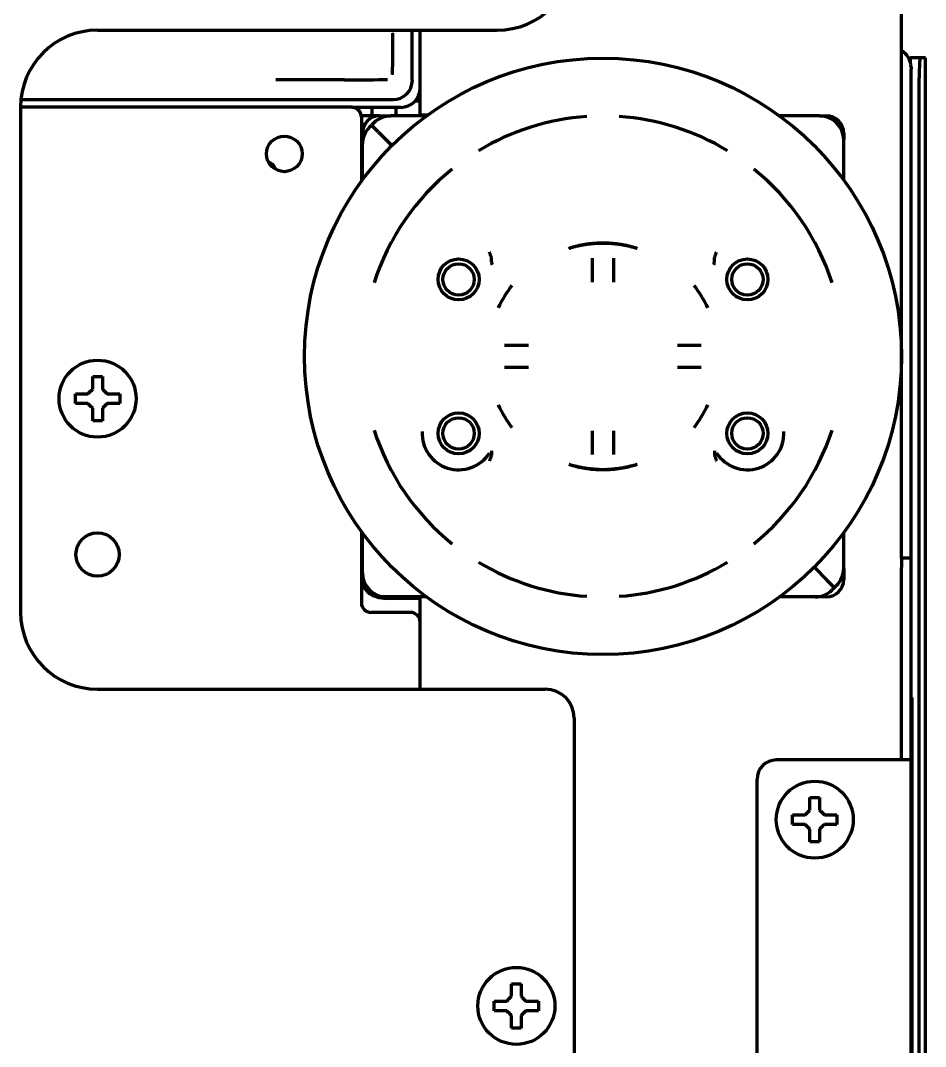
# Model space of a CAD drawing. Header units: inches. Extents: x -2405 to 7588, y 441 to 5654.
# Drawn here: x 2943.3 to 3037.3, y 5370.8 to 5477.4 of the extents above; entities that cross this region are included whole.
import ezdxf

# ---------------------------------------------------------------- set-up
doc = ezdxf.new("R2010")
doc.units = ezdxf.units.IN

msp = doc.modelspace()

# ---------------------------------------------------------------- linework, layer by layer
at = {"linetype": 'Continuous', "lineweight": 70}
for p, q in [((3034.78, 5421.5), (3034.78, 5571.53)), ((2951.28, 5476.39), (2992.78, 5476.39)), ((2983.97, 5471.18), (2983.97, 5476.39)), ((2984.78, 5467.58), (2984.78, 5476.39)), ((3035.51, 5473.53), (3035.75, 5473.53)), ((3036.75, 5473.53), (3035.75, 5473.53)), ((3037.27, 5473.53), (3036.75, 5473.53)), ((3037.27, 5473.53), (3037.28, 5473.53)), ((3037.28, 5138.37), (3037.28, 5473.53)), ((3035.78, 5472.53), (3035.78, 5472.33)), ((3035.78, 5470.95), (3035.78, 5472.33)), ((3035.78, 5421.85), (3035.78, 5470.95)), ((3036.6, 5470.53), (3036.6, 5139.37)), ((2943.31, 5469.18), (2981.97, 5469.18)), ((2984.26, 5469.03), (2984.78, 5469.03)), ((2943.28, 5468.39), (2943.28, 5415.89)), ((2977.68, 5468.37), (2943.28, 5468.37)), ((2977.67, 5468.37), (2982.78, 5468.37)), ((2978.28, 5468.37), (2978.28, 5468.17)), ((2980.51, 5467.48), (2978.66, 5467.48)), ((2979.78, 5468.37), (2979.78, 5467.48)), ((2980.58, 5467.48), (2981.73, 5467.48)), ((2985.44, 5467.48), (2981.73, 5467.48)), ((2982.28, 5467.48), (2982.28, 5468.37)), ((2984.78, 5467.58), (2985.58, 5467.58)), ((3026.28, 5467.48), (3022.1, 5467.48)), ((3026.27, 5467.48), (3026.98, 5467.48)), ((2978.68, 5467.37), (2978.68, 5460.68)), ((2979.51, 5466.3), (2979.73, 5466.52)), ((2979.96, 5466.75), (2979.73, 5466.52)), ((2980.44, 5465.82), (2979.73, 5466.52)), ((2980.44, 5465.82), (2979.73, 5466.52)), ((2978.78, 5464.53), (2978.78, 5465.68)), ((2980.44, 5465.82), (2981.85, 5464.4)), ((2980.44, 5465.82), (2981.85, 5464.4)), ((3028.78, 5465.68), (3028.78, 5464.98)), ((2978.78, 5460.81), (2978.78, 5464.53)), ((3028.78, 5460.81), (3028.78, 5464.98)), ((2992.19, 5452.32), (2992.19, 5452.64)), ((3015.36, 5452.32), (3015.36, 5452.64)), ((2948.98, 5438.09), (2948.98, 5438.59)), ((2948.98, 5437.59), (2948.98, 5438.09)), ((2953.58, 5438.59), (2953.58, 5438.09)), ((2953.58, 5438.09), (2953.58, 5437.59)), ((2992.19, 5432.65), (2992.19, 5432.33)), ((3015.36, 5432.65), (3015.36, 5432.33)), ((2978.68, 5424.29), (2978.68, 5416.87)), ((2978.78, 5419.98), (2978.78, 5424.15)), ((3028.78, 5420.44), (3028.78, 5424.15)), ((3035.78, 5421.53), (3035.78, 5421.85)), ((3025.7, 5420.56), (3027.11, 5419.15)), ((3025.7, 5420.56), (3027.11, 5419.15)), ((3034.78, 5421.53), (3035.78, 5421.53)), ((3034.78, 5421.51), (3034.78, 5420.53)), ((3034.78, 5400.53), (3034.78, 5420.53)), ((3035.78, 5420.53), (3035.78, 5421.53)), ((3035.78, 5400.53), (3035.78, 5420.53)), ((2978.78, 5419.28), (2978.78, 5419.98)), ((3028.78, 5420.44), (3028.78, 5419.28)), ((3027.82, 5418.44), (3027.11, 5419.15)), ((3027.82, 5418.44), (3027.11, 5419.15)), ((3027.82, 5418.44), (3027.59, 5418.22)), ((3027.82, 5418.44), (3028.04, 5418.67)), ((2981.28, 5417.48), (2980.58, 5417.48)), ((2985.45, 5417.48), (2981.28, 5417.48)), ((2984.78, 5417.33), (2981.28, 5417.33)), ((2984.78, 5407.89), (2984.78, 5417.48)), ((3025.82, 5417.48), (3022.11, 5417.48)), ((3026.98, 5417.48), (3025.82, 5417.48)), ((2983.78, 5415.87), (2979.68, 5415.87)), ((2951.28, 5407.89), (2997.78, 5407.89)), ((3035.81, 5405.03), (3035.81, 5407.03)), ((3035.81, 5407.03), (3035.86, 5407.03)), ((3035.86, 5407.03), (3035.86, 5405.03)), ((3000.78, 5404.89), (3000.78, 5345.05)), ((3035.78, 5404.53), (3035.81, 5404.53)), ((3035.81, 5304.03), (3035.81, 5405.03)), ((3035.86, 5405.03), (3035.86, 5304.03)), ((3033.78, 5400.53), (3021.78, 5400.53)), ((3035.78, 5400.53), (3033.78, 5400.53)), ((3035.78, 4843.03), (3035.78, 5400.53)), ((3019.78, 4843.04), (3019.78, 5398.53)), ((3023.48, 5394.33), (3023.48, 5394.83)), ((3023.48, 5393.83), (3023.48, 5394.33)), ((3028.08, 5394.83), (3028.08, 5394.33)), ((3028.08, 5394.33), (3028.08, 5393.83)), ((2992.48, 5374.97), (2992.48, 5375.47)), ((2992.48, 5374.47), (2992.48, 5374.97)), ((2997.08, 5375.47), (2997.08, 5374.97)), ((2997.08, 5374.97), (2997.08, 5374.47))]:
    msp.add_line(p, q, dxfattribs=at)
for centre, radius in [((3003.78, 5442.48), 31), ((2970.68, 5463.53), 1.85), ((2988.78, 5450.48), 2.13), ((3018.78, 5450.48), 2.13), ((2988.78, 5450.48), 1.63), ((3018.78, 5450.48), 1.63), ((2951.28, 5438.09), 4), ((2988.78, 5434.48), 2.13), ((3018.78, 5434.48), 2.13), ((2988.78, 5434.48), 1.63), ((3018.78, 5434.48), 1.63), ((2951.28, 5421.89), 2.25), ((3025.78, 5394.33), 4), ((2994.78, 5374.97), 4)]:
    msp.add_circle(centre, radius, dxfattribs=at)
for centre, radius, start, end in [((2992.78, 5484.39), 8, 270, 0), ((2951.28, 5468.39), 8, 90, 180), ((3033.78, 5472.53), 2, 0, 59.9991), ((2977.68, 5467.37), 1, 0, 90), ((2980.58, 5465.68), 1.8, 90, 180), ((2981.73, 5464.98), 2.5, 90, 135), ((3003.78, 5442.48), 24.99, 93.8243, 121.1757), ((3003.78, 5442.48), 24.99, 58.8243, 86.1757), ((3026.28, 5464.98), 2.5, 0, 90), ((3026.98, 5465.68), 1.8, 0, 90), ((2981.28, 5464.53), 2.5, 135, 180), ((2965.78, 5456.49), 7, 60, 62.2971), ((2968.78, 5461.69), 1, 14.3475, 60), ((3003.78, 5442.48), 24.99, 128.8243, 162.147), ((3003.78, 5442.48), 24.99, 17.853, 51.1757), ((3003.78, 5442.48), 12, 142.0046, 155.1606), ((3003.78, 5442.48), 12, 24.8394, 37.9954), ((3003.78, 5442.48), 12, 204.8394, 217.9954), ((3003.78, 5442.48), 12, 322.0046, 335.1606), ((3003.78, 5442.48), 24.99, 197.853, 231.1757), ((2988.78, 5434.48), 3.79, 177.1673, 327.7516), ((3018.78, 5434.48), 3.79, 212.2484, 2.8327), ((3003.78, 5442.48), 24.99, 308.8243, 342.147), ((3003.78, 5442.48), 24.99, 238.8243, 266.1757), ((3003.78, 5442.48), 24.99, 273.8243, 301.1757), ((2981.28, 5419.98), 2.5, 180, 270), ((3026.28, 5420.44), 2.5, 315, 0), ((2981.28, 5420.33), 3, 209.9264, 222.4913), ((2980.58, 5419.28), 1.8, 180, 270), ((3026.98, 5419.28), 1.8, 270, 0), ((2981.28, 5420.33), 3, 250.1283, 270), ((3025.82, 5419.98), 2.5, 270, 315), ((2979.68, 5416.87), 1, 180, 270), ((2951.28, 5415.89), 8, 180, 270), ((2983.78, 5414.87), 1, 0, 90), ((2997.78, 5404.89), 3, 0, 90), ((3021.78, 5398.53), 2, 90, 180)]:
    msp.add_arc(centre, radius, start, end, dxfattribs=at)
for centre, major_axis, ratio, start_param, end_param in [((3035.75, 5470.53), (0, -3), 0.052336, 3.141593, 3.653476), ((3036.75, 5470.53), (0, 3), 0.052336, 0, 1.570796), ((2977.5, 5471.32), (-4.95, -0.02), 0.020055, 1.452138, 2.472107), ((2981.97, 5471.18), (1.42, -1.42), 0.998783, 5.498396, 7.067974), ((2982.77, 5470.37), (1.42, -1.42), 0.998783, 5.498396, 7.067974)]:
    msp.add_ellipse(centre, major_axis=major_axis, ratio=ratio, start_param=start_param, end_param=end_param, dxfattribs=at)
for points, degree, knots in [([(2981.93, 5476.07), (2981.93, 5475.76), (2981.93, 5475.16), (2981.92, 5474.22), (2981.91, 5473.39), (2981.9, 5472.88), (2981.89, 5472.16), (2981.88, 5471.77)], 2, [0, 0, 0, 0.125, 0.25, 0.5, 0.625, 0.75, 1, 1, 1]), ([(2992.18, 5452.77), (2992.15, 5452.86), (2992.12, 5452.96), (2992.07, 5453.09), (2992.05, 5453.14), (2992.03, 5453.21), (2992.02, 5453.23), (2992, 5453.28), (2992, 5453.3), (2991.99, 5453.32)], 3, [0, 0, 0, 0, 0.5, 0.5, 0.75, 0.75, 0.875, 0.875, 1, 1, 1, 1]), ([(2992.19, 5452.64), (2992.19, 5452.66), (2992.19, 5452.68), (2992.19, 5452.73), (2992.18, 5452.75), (2992.18, 5452.77)], 3, [0, 0, 0, 0, 0.5, 0.5, 1, 1, 1, 1]), ([(3002.65, 5452.7), (3002.65, 5452.61), (3002.65, 5452.53), (3002.65, 5452.35), (3002.65, 5452.17), (3002.65, 5451.97), (3002.65, 5451.85), (3002.65, 5451.82), (3002.65, 5451.77), (3002.65, 5451.74), (3002.65, 5451.66), (3002.65, 5451.61), (3002.65, 5451.45), (3002.65, 5451.24), (3002.65, 5451.01), (3002.65, 5450.85), (3002.65, 5450.76), (3002.65, 5450.68), (3002.65, 5450.62), (3002.65, 5450.59), (3002.65, 5450.45), (3002.65, 5450.33), (3002.65, 5450.21)], 3, [0, 0, 0, 0, 0.125, 0.125, 0.25, 0.375, 0.375, 0.40625, 0.40625, 0.4375, 0.4375, 0.5, 0.5, 0.625, 0.75, 0.75, 0.8125, 0.84375, 0.84375, 0.875, 0.875, 1, 1, 1, 1]), ([(3004.9, 5450.21), (3004.9, 5450.33), (3004.9, 5450.45), (3004.9, 5450.67), (3004.9, 5450.9), (3004.9, 5451.12), (3004.9, 5451.26), (3004.9, 5451.29), (3004.9, 5451.34), (3004.9, 5451.37), (3004.9, 5451.45), (3004.9, 5451.5), (3004.9, 5451.66), (3004.9, 5451.87), (3004.9, 5452.07), (3004.9, 5452.21), (3004.9, 5452.28), (3004.9, 5452.35), (3004.9, 5452.39), (3004.9, 5452.42), (3004.9, 5452.53), (3004.9, 5452.61), (3004.9, 5452.7)], 3, [0, 0, 0, 0, 0.125, 0.125, 0.25, 0.375, 0.375, 0.40625, 0.40625, 0.4375, 0.4375, 0.5, 0.5, 0.625, 0.75, 0.75, 0.8125, 0.84375, 0.84375, 0.875, 0.875, 1, 1, 1, 1]), ([(3015.36, 5452.64), (3015.36, 5452.66), (3015.36, 5452.68), (3015.36, 5452.73), (3015.37, 5452.75), (3015.37, 5452.77)], 3, [0, 0, 0, 0, 0.5, 0.5, 1, 1, 1, 1]), ([(3015.37, 5452.77), (3015.4, 5452.86), (3015.43, 5452.96), (3015.48, 5453.09), (3015.5, 5453.14), (3015.52, 5453.21), (3015.53, 5453.23), (3015.55, 5453.28), (3015.55, 5453.3), (3015.56, 5453.32)], 3, [0, 0, 0, 0, 0.5, 0.5, 0.75, 0.75, 0.875, 0.875, 1, 1, 1, 1]), ([(2992.19, 5452.32), (2992.21, 5452.26), (2992.22, 5452.2), (2992.24, 5452.1), (2992.24, 5452.05), (2992.25, 5452.01)], 3, [0, 0, 0, 0, 0.5, 0.5, 1, 1, 1, 1]), ([(3015.3, 5452.01), (3015.31, 5452.05), (3015.32, 5452.1), (3015.33, 5452.2), (3015.34, 5452.26), (3015.36, 5452.32)], 3, [0, 0, 0, 0, 0.5, 0.5, 1, 1, 1, 1]), ([(2996.04, 5443.61), (2995.93, 5443.61), (2995.81, 5443.61), (2995.59, 5443.61), (2995.36, 5443.61), (2995.14, 5443.61), (2995, 5443.61), (2994.97, 5443.61), (2994.92, 5443.61), (2994.89, 5443.61), (2994.81, 5443.61), (2994.75, 5443.61), (2994.6, 5443.61), (2994.39, 5443.61), (2994.19, 5443.61), (2994.05, 5443.61), (2993.98, 5443.61), (2993.91, 5443.61), (2993.86, 5443.61), (2993.84, 5443.61), (2993.73, 5443.6), (2993.64, 5443.6), (2993.56, 5443.6)], 3, [0, 0, 0, 0, 0.125, 0.125, 0.25, 0.375, 0.375, 0.40625, 0.40625, 0.4375, 0.4375, 0.5, 0.5, 0.625, 0.75, 0.75, 0.8125, 0.84375, 0.84375, 0.875, 0.875, 1, 1, 1, 1]), ([(3013.99, 5443.6), (3013.91, 5443.6), (3013.82, 5443.6), (3013.64, 5443.61), (3013.46, 5443.61), (3013.26, 5443.61), (3013.14, 5443.61), (3013.11, 5443.61), (3013.06, 5443.61), (3013.03, 5443.61), (3012.96, 5443.61), (3012.9, 5443.61), (3012.74, 5443.61), (3012.53, 5443.61), (3012.31, 5443.61), (3012.14, 5443.61), (3012.05, 5443.61), (3011.97, 5443.61), (3011.91, 5443.61), (3011.88, 5443.61), (3011.74, 5443.61), (3011.62, 5443.61), (3011.51, 5443.61)], 3, [0, 0, 0, 0, 0.125, 0.125, 0.25, 0.375, 0.375, 0.40625, 0.40625, 0.4375, 0.4375, 0.5, 0.5, 0.625, 0.75, 0.75, 0.8125, 0.84375, 0.84375, 0.875, 0.875, 1, 1, 1, 1]), ([(2993.56, 5441.36), (2993.64, 5441.36), (2993.73, 5441.36), (2993.91, 5441.36), (2994.09, 5441.36), (2994.29, 5441.36), (2994.41, 5441.36), (2994.44, 5441.36), (2994.49, 5441.36), (2994.52, 5441.36), (2994.59, 5441.36), (2994.65, 5441.36), (2994.81, 5441.36), (2995.02, 5441.35), (2995.24, 5441.35), (2995.41, 5441.35), (2995.5, 5441.35), (2995.58, 5441.35), (2995.64, 5441.35), (2995.67, 5441.35), (2995.81, 5441.35), (2995.93, 5441.35), (2996.04, 5441.35)], 3, [0, 0, 0, 0, 0.125, 0.125, 0.25, 0.375, 0.375, 0.40625, 0.40625, 0.4375, 0.4375, 0.5, 0.5, 0.625, 0.75, 0.75, 0.8125, 0.84375, 0.84375, 0.875, 0.875, 1, 1, 1, 1]), ([(3011.51, 5441.35), (3011.62, 5441.35), (3011.74, 5441.35), (3011.97, 5441.35), (3012.19, 5441.35), (3012.41, 5441.35), (3012.55, 5441.35), (3012.58, 5441.35), (3012.63, 5441.36), (3012.66, 5441.36), (3012.74, 5441.36), (3012.8, 5441.36), (3012.96, 5441.36), (3013.16, 5441.36), (3013.36, 5441.36), (3013.5, 5441.36), (3013.57, 5441.36), (3013.64, 5441.36), (3013.69, 5441.36), (3013.71, 5441.36), (3013.82, 5441.36), (3013.91, 5441.36), (3013.99, 5441.36)], 3, [0, 0, 0, 0, 0.125, 0.125, 0.25, 0.375, 0.375, 0.40625, 0.40625, 0.4375, 0.4375, 0.5, 0.5, 0.625, 0.75, 0.75, 0.8125, 0.84375, 0.84375, 0.875, 0.875, 1, 1, 1, 1]), ([(2951.78, 5440.39), (2951.78, 5440.19), (2951.78, 5439.98), (2951.78, 5439.65), (2951.78, 5439.54), (2951.78, 5439.32), (2951.78, 5439.21), (2951.78, 5439.09)], 3, [0, 0, 0, 0, 0.5, 0.5, 0.75, 0.75, 1, 1, 1, 1]), ([(2948.98, 5438.59), (2949.18, 5438.59), (2949.39, 5438.59), (2949.71, 5438.59), (2949.82, 5438.59), (2950.05, 5438.59), (2950.16, 5438.59), (2950.28, 5438.59)], 3, [0, 0, 0, 0, 0.5, 0.5, 0.75, 0.75, 1, 1, 1, 1]), ([(2953.58, 5437.59), (2953.37, 5437.59), (2953.16, 5437.59), (2952.84, 5437.59), (2952.73, 5437.59), (2952.5, 5437.59), (2952.39, 5437.59), (2952.28, 5437.59)], 3, [0, 0, 0, 0, 0.5, 0.5, 0.75, 0.75, 1, 1, 1, 1]), ([(2950.78, 5435.79), (2950.78, 5435.99), (2950.78, 5436.2), (2950.78, 5436.53), (2950.78, 5436.64), (2950.78, 5436.86), (2950.78, 5436.98), (2950.78, 5437.09)], 3, [0, 0, 0, 0, 0.5, 0.5, 0.75, 0.75, 1, 1, 1, 1]), ([(3002.65, 5434.75), (3002.65, 5434.64), (3002.65, 5434.52), (3002.65, 5434.29), (3002.65, 5434.07), (3002.65, 5433.84), (3002.65, 5433.71), (3002.65, 5433.68), (3002.65, 5433.62), (3002.65, 5433.6), (3002.65, 5433.52), (3002.65, 5433.46), (3002.65, 5433.3), (3002.65, 5433.1), (3002.65, 5432.9), (3002.65, 5432.76), (3002.65, 5432.69), (3002.65, 5432.62), (3002.65, 5432.57), (3002.65, 5432.55), (3002.65, 5432.44), (3002.65, 5432.35), (3002.65, 5432.27)], 3, [0, 0, 0, 0, 0.125, 0.125, 0.25, 0.375, 0.375, 0.40625, 0.40625, 0.4375, 0.4375, 0.5, 0.5, 0.625, 0.75, 0.75, 0.8125, 0.84375, 0.84375, 0.875, 0.875, 1, 1, 1, 1]), ([(3004.9, 5432.27), (3004.9, 5432.35), (3004.9, 5432.44), (3004.9, 5432.61), (3004.9, 5432.8), (3004.9, 5432.99), (3004.9, 5433.12), (3004.9, 5433.15), (3004.9, 5433.2), (3004.9, 5433.22), (3004.9, 5433.3), (3004.9, 5433.35), (3004.9, 5433.51), (3004.9, 5433.73), (3004.9, 5433.95), (3004.9, 5434.12), (3004.9, 5434.2), (3004.9, 5434.29), (3004.9, 5434.35), (3004.9, 5434.38), (3004.9, 5434.52), (3004.9, 5434.64), (3004.9, 5434.75)], 3, [0, 0, 0, 0, 0.125, 0.125, 0.25, 0.375, 0.375, 0.40625, 0.40625, 0.4375, 0.4375, 0.5, 0.5, 0.625, 0.75, 0.75, 0.8125, 0.84375, 0.84375, 0.875, 0.875, 1, 1, 1, 1]), ([(2992.19, 5432.33), (2992.19, 5432.3), (2992.19, 5432.28), (2992.19, 5432.24), (2992.18, 5432.22), (2992.18, 5432.19)], 3, [0, 0, 0, 0, 0.5, 0.5, 1, 1, 1, 1]), ([(3015.36, 5432.33), (3015.36, 5432.3), (3015.36, 5432.28), (3015.36, 5432.24), (3015.37, 5432.22), (3015.37, 5432.19)], 3, [0, 0, 0, 0, 0.5, 0.5, 1, 1, 1, 1]), ([(2992.18, 5432.19), (2992.15, 5432.1), (2992.12, 5432.01), (2992.07, 5431.87), (2992.05, 5431.83), (2992.03, 5431.76), (2992.02, 5431.73), (2992, 5431.69), (2992, 5431.66), (2991.99, 5431.64)], 3, [0, 0, 0, 0, 0.5, 0.5, 0.75, 0.75, 0.875, 0.875, 1, 1, 1, 1]), ([(3015.37, 5432.19), (3015.4, 5432.1), (3015.43, 5432.01), (3015.48, 5431.87), (3015.5, 5431.83), (3015.52, 5431.76), (3015.53, 5431.73), (3015.55, 5431.69), (3015.55, 5431.66), (3015.56, 5431.64)], 3, [0, 0, 0, 0, 0.5, 0.5, 0.75, 0.75, 0.875, 0.875, 1, 1, 1, 1]), ([(3026.28, 5396.63), (3026.28, 5396.43), (3026.28, 5396.22), (3026.28, 5395.9), (3026.28, 5395.79), (3026.28, 5395.56), (3026.28, 5395.45), (3026.28, 5395.33)], 3, [0, 0, 0, 0, 0.5, 0.5, 0.75, 0.75, 1, 1, 1, 1]), ([(3023.48, 5394.83), (3023.68, 5394.83), (3023.89, 5394.83), (3024.21, 5394.83), (3024.32, 5394.83), (3024.55, 5394.83), (3024.66, 5394.83), (3024.78, 5394.83)], 3, [0, 0, 0, 0, 0.5, 0.5, 0.75, 0.75, 1, 1, 1, 1]), ([(3028.08, 5393.83), (3027.87, 5393.83), (3027.66, 5393.83), (3027.34, 5393.83), (3027.23, 5393.83), (3027, 5393.83), (3026.89, 5393.83), (3026.78, 5393.83)], 3, [0, 0, 0, 0, 0.5, 0.5, 0.75, 0.75, 1, 1, 1, 1]), ([(3025.28, 5392.03), (3025.28, 5392.24), (3025.28, 5392.45), (3025.28, 5392.77), (3025.28, 5392.88), (3025.28, 5393.1), (3025.28, 5393.22), (3025.28, 5393.33)], 3, [0, 0, 0, 0, 0.5, 0.5, 0.75, 0.75, 1, 1, 1, 1]), ([(2995.28, 5377.27), (2995.28, 5377.07), (2995.28, 5376.86), (2995.28, 5376.54), (2995.28, 5376.43), (2995.28, 5376.2), (2995.28, 5376.09), (2995.28, 5375.97)], 3, [0, 0, 0, 0, 0.5, 0.5, 0.75, 0.75, 1, 1, 1, 1]), ([(2992.48, 5375.47), (2992.68, 5375.47), (2992.89, 5375.47), (2993.21, 5375.47), (2993.32, 5375.47), (2993.55, 5375.47), (2993.66, 5375.47), (2993.78, 5375.47)], 3, [0, 0, 0, 0, 0.5, 0.5, 0.75, 0.75, 1, 1, 1, 1]), ([(2994.28, 5372.67), (2994.28, 5372.88), (2994.28, 5373.09), (2994.28, 5373.41), (2994.28, 5373.52), (2994.28, 5373.74), (2994.28, 5373.86), (2994.28, 5373.97)], 3, [0, 0, 0, 0, 0.5, 0.5, 0.75, 0.75, 1, 1, 1, 1]), ([(2997.08, 5374.47), (2996.87, 5374.47), (2996.66, 5374.47), (2996.34, 5374.47), (2996.23, 5374.47), (2996, 5374.47), (2995.89, 5374.47), (2995.78, 5374.47)], 3, [0, 0, 0, 0, 0.5, 0.5, 0.75, 0.75, 1, 1, 1, 1])]:
    msp.add_open_spline(points, degree=degree, knots=knots, dxfattribs=at)
for points in [[(2976.91, 5471.22), (2976.31, 5471.21), (2975.17, 5471.21), (2973.6, 5471.21), (2972.17, 5471.21), (2970.89, 5471.21), (2970.13, 5471.21), (2969.78, 5471.21)], [(3000.28, 5453.72), (3000.28, 5453.72), (3000.28, 5453.73), (3000.31, 5453.74), (3000.35, 5453.75), (3000.4, 5453.77), (3000.48, 5453.8), (3000.57, 5453.82), (3000.67, 5453.86), (3000.8, 5453.89), (3000.94, 5453.93), (3001.09, 5453.97), (3001.26, 5454.01), (3001.43, 5454.04), (3001.63, 5454.08), (3001.83, 5454.12), (3002.04, 5454.15), (3002.25, 5454.19), (3002.48, 5454.21), (3002.71, 5454.24), (3002.94, 5454.26), (3003.18, 5454.27), (3003.42, 5454.28), (3003.66, 5454.29), (3003.89, 5454.29), (3004.13, 5454.28), (3004.37, 5454.27), (3004.61, 5454.26), (3004.84, 5454.24), (3005.07, 5454.21), (3005.3, 5454.19), (3005.51, 5454.15), (3005.72, 5454.12), (3005.92, 5454.08), (3006.12, 5454.04), (3006.3, 5454.01), (3006.46, 5453.97), (3006.61, 5453.93), (3006.75, 5453.89), (3006.88, 5453.86), (3006.98, 5453.82), (3007.07, 5453.8), (3007.15, 5453.77), (3007.2, 5453.75), (3007.25, 5453.74), (3007.27, 5453.73), (3007.28, 5453.72), (3007.28, 5453.72)], [(3007.28, 5453.72), (3007.28, 5453.72), (3007.27, 5453.72), (3007.25, 5453.73), (3007.2, 5453.74), (3007.15, 5453.75), (3007.07, 5453.77), (3006.98, 5453.8), (3006.88, 5453.83), (3006.75, 5453.86), (3006.62, 5453.89), (3006.46, 5453.93), (3006.3, 5453.96), (3006.12, 5454), (3005.93, 5454.03), (3005.73, 5454.07), (3005.52, 5454.1), (3005.3, 5454.13), (3005.07, 5454.16), (3004.84, 5454.18), (3004.61, 5454.2), (3004.37, 5454.21), (3004.14, 5454.22), (3003.9, 5454.23), (3003.65, 5454.23), (3003.41, 5454.22), (3003.18, 5454.21), (3002.94, 5454.2), (3002.71, 5454.18), (3002.48, 5454.16), (3002.25, 5454.13), (3002.03, 5454.1), (3001.82, 5454.07), (3001.62, 5454.03), (3001.43, 5454), (3001.25, 5453.96), (3001.09, 5453.93), (3000.93, 5453.89), (3000.8, 5453.86), (3000.67, 5453.83), (3000.57, 5453.8), (3000.48, 5453.77), (3000.4, 5453.75), (3000.35, 5453.74), (3000.31, 5453.73), (3000.28, 5453.72), (3000.28, 5453.72), (3000.28, 5453.72)], [(2950.78, 5439.09), (2950.78, 5439.14), (2950.78, 5439.25), (2950.78, 5439.41), (2950.78, 5439.57), (2950.78, 5439.73), (2950.78, 5439.88), (2950.78, 5440.04), (2950.78, 5440.2), (2950.78, 5440.33), (2950.78, 5440.39)], [(2950.78, 5440.39), (2950.94, 5440.39), (2951.28, 5440.39), (2951.61, 5440.39), (2951.78, 5440.39)], [(2950.28, 5438.59), (2950.3, 5438.61), (2950.35, 5438.66), (2950.42, 5438.73), (2950.49, 5438.8), (2950.56, 5438.88), (2950.63, 5438.95), (2950.7, 5439.02), (2950.75, 5439.07), (2950.78, 5439.09)], [(2951.78, 5439.09), (2951.8, 5439.06), (2951.85, 5439.01), (2951.93, 5438.94), (2952, 5438.87), (2952.07, 5438.8), (2952.14, 5438.73), (2952.21, 5438.66), (2952.25, 5438.61), (2952.28, 5438.59)], [(2950.28, 5437.59), (2950.22, 5437.59), (2950.11, 5437.59), (2949.95, 5437.59), (2949.79, 5437.59), (2949.64, 5437.59), (2949.49, 5437.59), (2949.33, 5437.59), (2949.16, 5437.59), (2949.04, 5437.59), (2948.98, 5437.59)], [(2950.78, 5437.09), (2950.75, 5437.12), (2950.7, 5437.17), (2950.62, 5437.24), (2950.55, 5437.31), (2950.48, 5437.38), (2950.41, 5437.45), (2950.34, 5437.52), (2950.3, 5437.57), (2950.28, 5437.59)], [(2952.28, 5437.59), (2952.25, 5437.57), (2952.2, 5437.52), (2952.13, 5437.45), (2952.06, 5437.38), (2951.99, 5437.31), (2951.92, 5437.23), (2951.85, 5437.16), (2951.8, 5437.11), (2951.78, 5437.09)], [(2952.28, 5438.59), (2952.33, 5438.59), (2952.44, 5438.59), (2952.6, 5438.59), (2952.76, 5438.59), (2952.91, 5438.59), (2953.07, 5438.59), (2953.22, 5438.59), (2953.39, 5438.59), (2953.51, 5438.59), (2953.58, 5438.59)], [(2951.78, 5437.09), (2951.78, 5437.04), (2951.78, 5436.93), (2951.78, 5436.77), (2951.78, 5436.61), (2951.78, 5436.45), (2951.78, 5436.3), (2951.78, 5436.14), (2951.78, 5435.98), (2951.78, 5435.85), (2951.78, 5435.79)], [(2951.78, 5435.79), (2951.61, 5435.79), (2951.28, 5435.79), (2950.94, 5435.79), (2950.78, 5435.79)], [(3007.28, 5431.24), (3007.28, 5431.24), (3007.27, 5431.24), (3007.25, 5431.23), (3007.2, 5431.21), (3007.15, 5431.19), (3007.07, 5431.17), (3006.98, 5431.14), (3006.88, 5431.11), (3006.75, 5431.08), (3006.61, 5431.04), (3006.46, 5431), (3006.3, 5430.96), (3006.12, 5430.92), (3005.92, 5430.88), (3005.72, 5430.85), (3005.51, 5430.81), (3005.3, 5430.78), (3005.07, 5430.75), (3004.84, 5430.73), (3004.61, 5430.71), (3004.37, 5430.69), (3004.13, 5430.68), (3003.89, 5430.68), (3003.66, 5430.68), (3003.42, 5430.68), (3003.18, 5430.69), (3002.94, 5430.71), (3002.71, 5430.73), (3002.48, 5430.75), (3002.25, 5430.78), (3002.04, 5430.81), (3001.83, 5430.85), (3001.63, 5430.88), (3001.43, 5430.92), (3001.26, 5430.96), (3001.09, 5431), (3000.94, 5431.04), (3000.8, 5431.08), (3000.67, 5431.11), (3000.57, 5431.14), (3000.48, 5431.17), (3000.4, 5431.19), (3000.35, 5431.21), (3000.31, 5431.23), (3000.28, 5431.24), (3000.28, 5431.24), (3000.28, 5431.24)], [(3000.28, 5431.24), (3000.28, 5431.24), (3000.28, 5431.24), (3000.31, 5431.24), (3000.35, 5431.23), (3000.4, 5431.21), (3000.48, 5431.19), (3000.57, 5431.17), (3000.67, 5431.14), (3000.8, 5431.11), (3000.93, 5431.08), (3001.09, 5431.04), (3001.25, 5431), (3001.43, 5430.97), (3001.62, 5430.93), (3001.82, 5430.9), (3002.03, 5430.87), (3002.25, 5430.84), (3002.48, 5430.81), (3002.71, 5430.79), (3002.94, 5430.77), (3003.18, 5430.75), (3003.41, 5430.74), (3003.65, 5430.74), (3003.9, 5430.74), (3004.14, 5430.74), (3004.37, 5430.75), (3004.61, 5430.77), (3004.84, 5430.79), (3005.07, 5430.81), (3005.3, 5430.84), (3005.52, 5430.87), (3005.73, 5430.9), (3005.93, 5430.93), (3006.12, 5430.97), (3006.3, 5431), (3006.46, 5431.04), (3006.62, 5431.08), (3006.75, 5431.11), (3006.88, 5431.14), (3006.98, 5431.17), (3007.07, 5431.19), (3007.15, 5431.21), (3007.2, 5431.23), (3007.25, 5431.24), (3007.27, 5431.24), (3007.28, 5431.24), (3007.28, 5431.24)], [(3025.28, 5395.33), (3025.28, 5395.39), (3025.28, 5395.5), (3025.28, 5395.66), (3025.28, 5395.82), (3025.28, 5395.97), (3025.28, 5396.12), (3025.28, 5396.28), (3025.28, 5396.45), (3025.28, 5396.57), (3025.28, 5396.63)], [(3025.28, 5396.63), (3025.44, 5396.63), (3025.78, 5396.63), (3026.11, 5396.63), (3026.28, 5396.63)], [(3024.78, 5394.83), (3024.8, 5394.86), (3024.85, 5394.9), (3024.92, 5394.98), (3024.99, 5395.05), (3025.06, 5395.12), (3025.13, 5395.19), (3025.2, 5395.26), (3025.25, 5395.31), (3025.28, 5395.33)], [(3026.28, 5395.33), (3026.3, 5395.31), (3026.35, 5395.26), (3026.43, 5395.18), (3026.5, 5395.11), (3026.57, 5395.04), (3026.64, 5394.97), (3026.71, 5394.9), (3026.75, 5394.86), (3026.78, 5394.83)], [(3024.78, 5393.83), (3024.72, 5393.83), (3024.61, 5393.83), (3024.45, 5393.83), (3024.29, 5393.83), (3024.14, 5393.83), (3023.99, 5393.83), (3023.83, 5393.83), (3023.66, 5393.83), (3023.54, 5393.83), (3023.48, 5393.83)], [(3025.28, 5393.33), (3025.25, 5393.36), (3025.2, 5393.41), (3025.12, 5393.48), (3025.05, 5393.56), (3024.98, 5393.63), (3024.91, 5393.69), (3024.84, 5393.76), (3024.8, 5393.81), (3024.78, 5393.83)], [(3026.78, 5393.83), (3026.75, 5393.81), (3026.7, 5393.76), (3026.63, 5393.69), (3026.56, 5393.62), (3026.49, 5393.55), (3026.42, 5393.48), (3026.35, 5393.4), (3026.3, 5393.36), (3026.28, 5393.33)], [(3026.78, 5394.83), (3026.83, 5394.83), (3026.94, 5394.83), (3027.1, 5394.83), (3027.26, 5394.83), (3027.41, 5394.83), (3027.57, 5394.83), (3027.72, 5394.83), (3027.89, 5394.83), (3028.01, 5394.83), (3028.08, 5394.83)], [(3026.28, 5393.33), (3026.28, 5393.28), (3026.28, 5393.17), (3026.28, 5393.01), (3026.28, 5392.85), (3026.28, 5392.69), (3026.28, 5392.54), (3026.28, 5392.39), (3026.28, 5392.22), (3026.28, 5392.1), (3026.28, 5392.03)], [(3026.28, 5392.03), (3026.11, 5392.03), (3025.78, 5392.03), (3025.44, 5392.03), (3025.28, 5392.03)], [(2994.28, 5375.97), (2994.28, 5376.03), (2994.28, 5376.14), (2994.28, 5376.3), (2994.28, 5376.46), (2994.28, 5376.61), (2994.28, 5376.76), (2994.28, 5376.92), (2994.28, 5377.09), (2994.28, 5377.21), (2994.28, 5377.27)], [(2994.28, 5377.27), (2994.44, 5377.27), (2994.78, 5377.27), (2995.11, 5377.27), (2995.28, 5377.27)], [(2993.78, 5375.47), (2993.8, 5375.5), (2993.85, 5375.54), (2993.92, 5375.62), (2993.99, 5375.69), (2994.06, 5375.76), (2994.13, 5375.83), (2994.2, 5375.9), (2994.25, 5375.95), (2994.28, 5375.97)], [(2995.28, 5375.97), (2995.3, 5375.95), (2995.35, 5375.9), (2995.43, 5375.82), (2995.5, 5375.75), (2995.57, 5375.68), (2995.64, 5375.61), (2995.71, 5375.54), (2995.75, 5375.5), (2995.78, 5375.47)], [(2995.78, 5375.47), (2995.83, 5375.47), (2995.94, 5375.47), (2996.1, 5375.47), (2996.26, 5375.47), (2996.41, 5375.47), (2996.57, 5375.47), (2996.72, 5375.47), (2996.89, 5375.47), (2997.01, 5375.47), (2997.08, 5375.47)], [(2993.78, 5374.47), (2993.72, 5374.47), (2993.61, 5374.47), (2993.45, 5374.47), (2993.29, 5374.47), (2993.14, 5374.47), (2992.99, 5374.47), (2992.83, 5374.47), (2992.66, 5374.47), (2992.54, 5374.47), (2992.48, 5374.47)], [(2994.28, 5373.97), (2994.25, 5374), (2994.2, 5374.05), (2994.12, 5374.12), (2994.05, 5374.2), (2993.98, 5374.27), (2993.91, 5374.33), (2993.84, 5374.4), (2993.8, 5374.45), (2993.78, 5374.47)], [(2995.78, 5374.47), (2995.75, 5374.45), (2995.7, 5374.4), (2995.63, 5374.33), (2995.56, 5374.26), (2995.49, 5374.19), (2995.42, 5374.12), (2995.35, 5374.04), (2995.3, 5374), (2995.28, 5373.97)], [(2995.28, 5373.97), (2995.28, 5373.92), (2995.28, 5373.81), (2995.28, 5373.65), (2995.28, 5373.49), (2995.28, 5373.33), (2995.28, 5373.18), (2995.28, 5373.03), (2995.28, 5372.86), (2995.28, 5372.74), (2995.28, 5372.67)], [(2995.28, 5372.67), (2995.11, 5372.67), (2994.78, 5372.67), (2994.44, 5372.67), (2994.28, 5372.67)]]:
    msp.add_open_spline(points, degree=3, dxfattribs=at)

doc.saveas('drawing.dxf')
